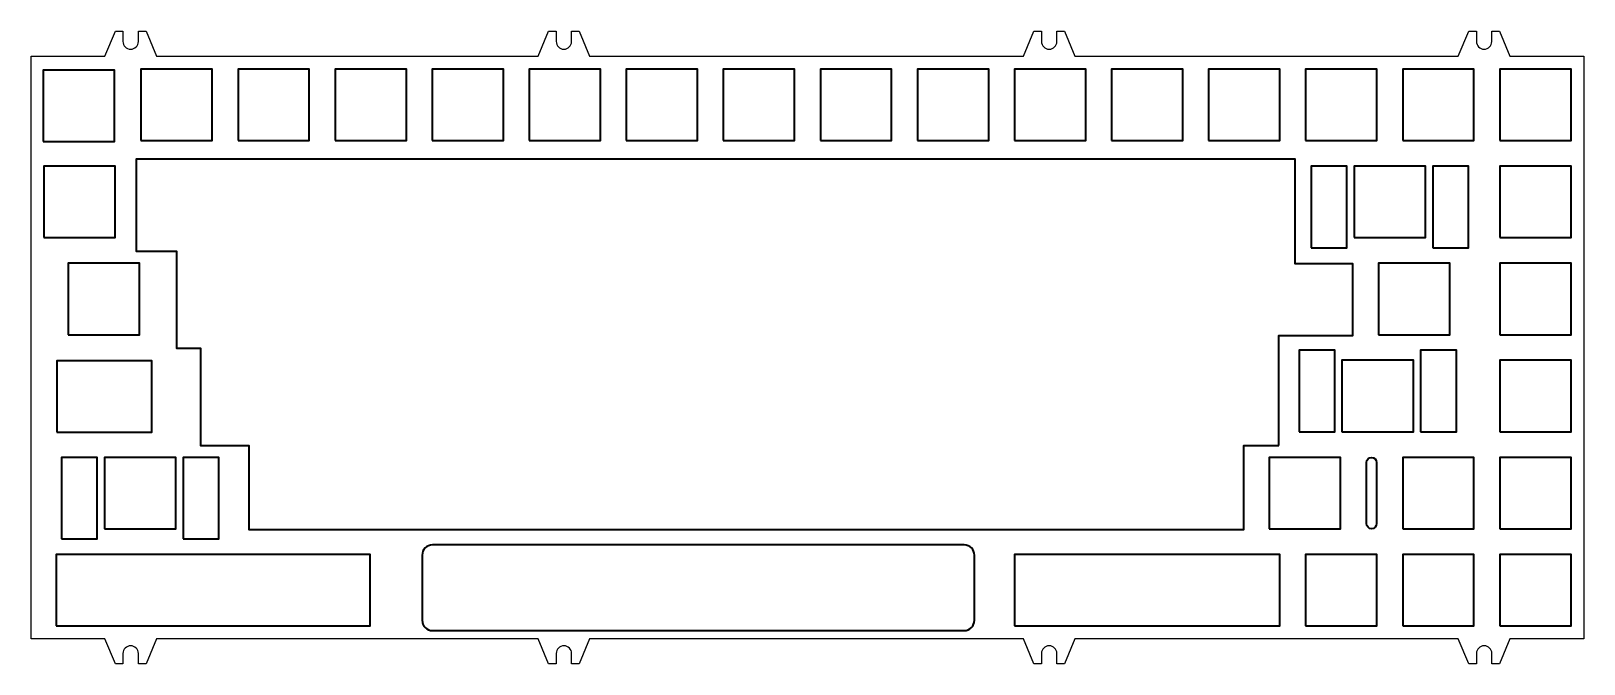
# Model space of a CAD drawing. Header units: inches. Extents: x 14.6 to 45.9, y 4.3 to 9.5.
# Drawn here: x 14.6 to 26.6, y 4.28 to 9.17 of the extents above; entities that cross this region are included whole.
import ezdxf

# ---------------------------------------------------------------- set-up
doc = ezdxf.new("R2010")
doc.units = ezdxf.units.IN
doc.header["$MEASUREMENT"] = 0
doc.layers.add('Layer 2', color=7, linetype='Continuous')

msp = doc.modelspace()

# ---------------------------------------------------------------- linework, layer by layer
msp.add_lwpolyline([(18.921, 8.972), (22.273, 8.972), (22.354, 9.167), (22.413, 9.167), (22.413, 9.087, 0.997651), (22.532, 9.086), (22.532, 9.167), (22.59, 9.167), (22.671, 8.972), (25.634, 8.972), (25.715, 9.167), (25.774, 9.167), (25.774, 9.087, 0.997651), (25.893, 9.086), (25.893, 9.167), (25.951, 9.167), (26.032, 8.972), (26.605, 8.972), (26.605, 4.472), (26.032, 4.472), (25.951, 4.277), (25.893, 4.277), (25.893, 4.358, 0.997651), (25.774, 4.358), (25.774, 4.277), (25.715, 4.277), (25.634, 4.472), (22.671, 4.472), (22.59, 4.277), (22.532, 4.277), (22.532, 4.358, 0.997651), (22.413, 4.358), (22.413, 4.277), (22.354, 4.277), (22.273, 4.472), (18.921, 4.472), (18.84, 4.277), (18.782, 4.277), (18.782, 4.358, 0.997651), (18.663, 4.358), (18.663, 4.277), (18.604, 4.277), (18.523, 4.472), (15.574, 4.472), (15.493, 4.277), (15.434, 4.277), (15.434, 4.358, 0.997651), (15.315, 4.358), (15.315, 4.277), (15.257, 4.277), (15.176, 4.472), (14.605, 4.472), (14.605, 8.972), (15.176, 8.972), (15.257, 9.167), (15.315, 9.167), (15.315, 9.087, 0.997651), (15.434, 9.086), (15.434, 9.167), (15.493, 9.167), (15.574, 8.972), (18.523, 8.972), (18.604, 9.167), (18.663, 9.167), (18.663, 9.087, 0.997651), (18.782, 9.086), (18.782, 9.167), (18.84, 9.167)], format="xyb", close=True)
at = {"layer": 'Layer 2', "color": 250, "lineweight": 35}
for points in [[(14.699, 8.315), (15.25, 8.315), (15.25, 8.866), (14.699, 8.866), (14.699, 8.315)], [(15.454, 8.321), (16.005, 8.321), (16.005, 8.873), (15.454, 8.873), (15.454, 8.321)], [(16.204, 8.321), (16.755, 8.321), (16.755, 8.873), (16.204, 8.873), (16.204, 8.321)], [(16.954, 8.321), (17.505, 8.321), (17.505, 8.873), (16.954, 8.873), (16.954, 8.321)], [(17.704, 8.321), (18.255, 8.321), (18.255, 8.873), (17.704, 8.873), (17.704, 8.321)], [(18.454, 8.321), (19.005, 8.321), (19.005, 8.873), (18.454, 8.873), (18.454, 8.321)], [(19.204, 8.321), (19.755, 8.321), (19.755, 8.873), (19.204, 8.873), (19.204, 8.321)], [(19.954, 8.321), (20.505, 8.321), (20.505, 8.873), (19.954, 8.873), (19.954, 8.321)], [(20.704, 8.321), (21.255, 8.321), (21.255, 8.873), (20.704, 8.873), (20.704, 8.321)], [(21.454, 8.321), (22.005, 8.321), (22.005, 8.873), (21.454, 8.873), (21.454, 8.321)], [(22.204, 8.321), (22.755, 8.321), (22.755, 8.873), (22.204, 8.873), (22.204, 8.321)], [(22.954, 8.321), (23.505, 8.321), (23.505, 8.873), (22.954, 8.873), (22.954, 8.321)], [(23.704, 8.321), (24.255, 8.321), (24.255, 8.873), (23.704, 8.873), (23.704, 8.321)], [(24.454, 8.321), (25.005, 8.321), (25.005, 8.873), (24.454, 8.873), (24.454, 8.321)], [(25.204, 8.321), (25.755, 8.321), (25.755, 8.873), (25.204, 8.873), (25.204, 8.321)], [(25.954, 8.321), (26.505, 8.321), (26.505, 8.873), (25.954, 8.873), (25.954, 8.321)], [(14.704, 7.571), (15.255, 7.571), (15.255, 8.123), (14.704, 8.123), (14.704, 7.571)], [(24.497, 7.493), (24.773, 7.493), (24.773, 8.123), (24.497, 8.123), (24.497, 7.493)], [(24.829, 7.571), (25.38, 7.571), (25.38, 8.123), (24.829, 8.123), (24.829, 7.571)], [(25.437, 7.493), (25.713, 7.493), (25.713, 8.123), (25.437, 8.123), (25.437, 7.493)], [(25.954, 7.571), (26.505, 7.571), (26.505, 8.123), (25.954, 8.123), (25.954, 7.571)], [(14.892, 6.821), (15.443, 6.821), (15.443, 7.373), (14.892, 7.373), (14.892, 6.821)], [(25.017, 6.821), (25.568, 6.821), (25.568, 7.373), (25.017, 7.373), (25.017, 6.821)], [(25.954, 6.821), (26.505, 6.821), (26.505, 7.373), (25.954, 7.373), (25.954, 6.821)], [(14.804, 6.069), (15.537, 6.069), (15.537, 6.62), (14.804, 6.62), (14.804, 6.069)], [(24.403, 6.071), (24.679, 6.071), (24.679, 6.701), (24.403, 6.701), (24.403, 6.071)], [(24.735, 6.071), (25.287, 6.071), (25.287, 6.623), (24.735, 6.623), (24.735, 6.071)], [(25.343, 6.071), (25.619, 6.071), (25.619, 6.701), (25.343, 6.701), (25.343, 6.071)], [(25.954, 6.071), (26.505, 6.071), (26.505, 6.623), (25.954, 6.623), (25.954, 6.071)], [(14.841, 5.243), (15.116, 5.243), (15.116, 5.873), (14.841, 5.873), (14.841, 5.243)], [(15.173, 5.321), (15.724, 5.321), (15.724, 5.873), (15.173, 5.873), (15.173, 5.321)], [(15.781, 5.243), (16.056, 5.243), (16.056, 5.873), (15.781, 5.873), (15.781, 5.243)], [(24.173, 5.321), (24.724, 5.321), (24.724, 5.873), (24.173, 5.873), (24.173, 5.321)], [(25.204, 5.321), (25.755, 5.321), (25.755, 5.873), (25.204, 5.873), (25.204, 5.321)], [(25.954, 5.321), (26.505, 5.321), (26.505, 5.873), (25.954, 5.873), (25.954, 5.321)], [(14.798, 4.571), (17.224, 4.571), (17.224, 5.123), (14.798, 5.123), (14.798, 4.571)], [(22.204, 4.571), (24.255, 4.571), (24.255, 5.123), (22.204, 5.123), (22.204, 4.571)], [(24.454, 4.571), (25.005, 4.571), (25.005, 5.123), (24.454, 5.123), (24.454, 4.571)], [(25.204, 4.571), (25.755, 4.571), (25.755, 5.123), (25.204, 5.123), (25.204, 4.571)], [(25.954, 4.571), (26.505, 4.571), (26.505, 5.123), (25.954, 5.123), (25.954, 4.571)]]:
    msp.add_lwpolyline(points, close=True, dxfattribs=at)
for points, knots in [([(24.246, 5.966), (24.246, 5.966), (23.976, 5.966), (23.976, 5.966), (23.976, 5.966), (23.976, 5.316), (23.976, 5.316), (23.976, 5.316), (16.287, 5.316), (16.287, 5.316), (16.287, 5.316), (16.287, 5.966), (16.287, 5.966), (16.287, 5.966), (15.913, 5.966), (15.913, 5.966), (15.913, 5.966), (15.913, 6.718), (15.913, 6.718), (15.913, 6.718), (15.729, 6.717), (15.729, 6.717), (15.729, 6.717), (15.729, 7.466), (15.729, 7.466), (15.729, 7.466), (15.417, 7.466), (15.417, 7.466), (15.417, 7.466), (15.417, 7.821), (15.417, 7.821), (15.417, 7.821), (15.417, 8.176), (15.417, 8.176), (15.417, 8.176), (24.372, 8.176), (24.372, 8.176), (24.372, 8.176), (24.372, 7.369), (24.372, 7.369), (24.372, 7.369), (24.82, 7.369), (24.82, 7.369), (24.82, 7.369), (24.82, 6.814), (24.82, 6.814), (24.82, 6.814), (24.246, 6.814), (24.246, 6.814), (24.246, 6.814), (24.246, 5.966), (24.246, 5.966)], [0, 0, 0, 0, 0.058824, 0.058824, 0.058824, 0.117647, 0.117647, 0.117647, 0.176471, 0.176471, 0.176471, 0.235294, 0.235294, 0.235294, 0.294118, 0.294118, 0.294118, 0.352941, 0.352941, 0.352941, 0.411765, 0.411765, 0.411765, 0.470588, 0.470588, 0.470588, 0.529412, 0.529412, 0.529412, 0.588235, 0.588235, 0.588235, 0.647059, 0.647059, 0.647059, 0.705882, 0.705882, 0.705882, 0.764706, 0.764706, 0.764706, 0.823529, 0.823529, 0.823529, 0.882353, 0.882353, 0.882353, 0.941176, 0.941176, 0.941176, 1, 1, 1, 1]), ([(24.964, 5.321), (24.964, 5.321), (24.964, 5.321), (24.964, 5.321), (24.986, 5.321), (25.003, 5.339), (25.003, 5.361), (25.003, 5.361), (25.003, 5.833), (25.003, 5.833), (25.003, 5.855), (24.986, 5.873), (24.964, 5.873), (24.964, 5.873), (24.964, 5.873), (24.964, 5.873), (24.942, 5.873), (24.925, 5.855), (24.925, 5.833), (24.925, 5.833), (24.925, 5.361), (24.925, 5.361), (24.925, 5.339), (24.942, 5.321), (24.964, 5.321)], [0, 0, 0, 0, 0.125, 0.125, 0.125, 0.25, 0.25, 0.25, 0.375, 0.375, 0.375, 0.5, 0.5, 0.5, 0.625, 0.625, 0.625, 0.75, 0.75, 0.75, 0.875, 0.875, 0.875, 1, 1, 1, 1]), ([(17.706, 5.197), (17.706, 5.197), (21.816, 5.197), (21.816, 5.197), (21.859, 5.197), (21.895, 5.161), (21.895, 5.118), (21.895, 5.118), (21.895, 4.614), (21.895, 4.614), (21.895, 4.571), (21.859, 4.535), (21.816, 4.535), (21.816, 4.535), (17.706, 4.535), (17.706, 4.535), (17.663, 4.535), (17.627, 4.571), (17.627, 4.614), (17.627, 4.614), (17.627, 5.118), (17.627, 5.118), (17.627, 5.161), (17.663, 5.197), (17.706, 5.197)], [0, 0, 0, 0, 0.125, 0.125, 0.125, 0.25, 0.25, 0.25, 0.375, 0.375, 0.375, 0.5, 0.5, 0.5, 0.625, 0.625, 0.625, 0.75, 0.75, 0.75, 0.875, 0.875, 0.875, 1, 1, 1, 1])]:
    msp.add_open_spline(points, degree=3, knots=knots, dxfattribs=at)

doc.saveas('drawing.dxf')
